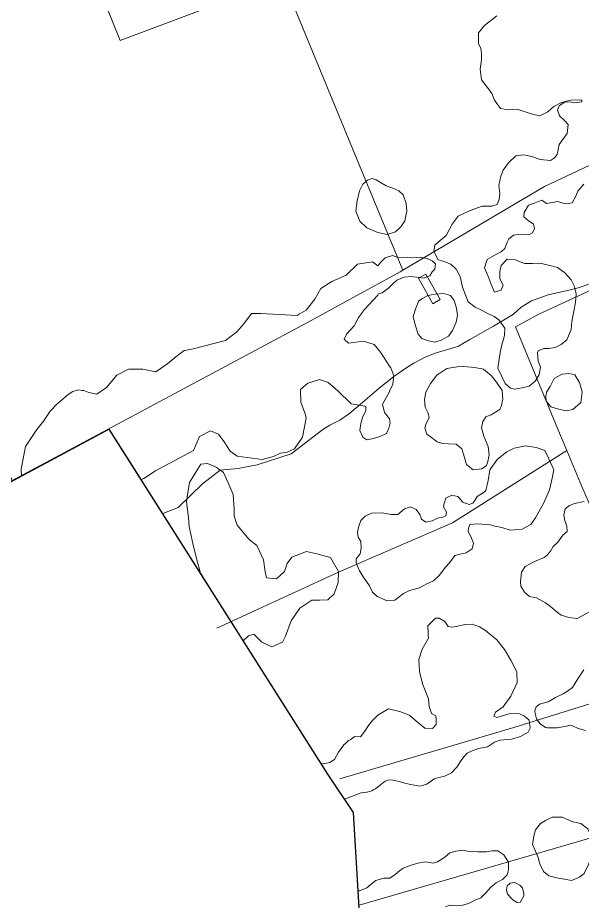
# Model space of a CAD drawing. Header units: metres. Extents: x 4652992 to 4879070, y 2074171 to 2309877.
# Drawn here: x 4653611.2 to 4653675.2, y 2306269.7 to 2306370.4 of the extents above; entities that cross this region are included whole.
import ezdxf

# ---------------------------------------------------------------- set-up
doc = ezdxf.new("R2010")
doc.units = ezdxf.units.M
doc.header["$MEASUREMENT"] = 0
doc.linetypes.add('DGN Style 3', pattern=[92.779933, 66.271381, -26.508552])
for name, color, linetype, lineweight in [('Level 20', 30, 'DGN Style 3', 0), ('Level 31', 38, 'Continuous', 0), ('Level 37', 3, 'Continuous', 0), ('Level 40', 1, 'Continuous', 0)]:
    doc.layers.add(name, color=color, linetype=linetype, lineweight=lineweight)
doc.layers.add('Limite', color=38, linetype='Continuous', lineweight=0, plot=False)

msp = doc.modelspace()

# ---------------------------------------------------------------- linework, layer by layer
at = {"layer": 'Level 20', "linetype": 'Continuous'}
msp.add_polyline3d([(4653627.631747, 2306314.130723, 1431.2839), (4653629.38696, 2306314.826071, 1431.2839), (4653632.132017, 2306317.504983, 1431.2839), (4653634.149225, 2306319.05908, 1431.2839), (4653636.199994, 2306319.257851, 1431.2839), (4653638.349738, 2306319.654727, 1431.2839), (4653642.186204, 2306320.9115, 1431.2839), (4653645.795082, 2306323.670243, 1431.2839), (4653646.569873, 2306324.177942, 1431.2839), (4653647.707522, 2306324.729072, 1431.2839), (4653648.809195, 2306325.48336, 1431.2839), (4653650.338473, 2306326.776955, 1431.2839), (4653652.198879, 2306328.365486, 1431.2339), (4653653.830972, 2306329.668919, 1431.0839), (4653655.305375, 2306330.699837, 1431.0839), (4653656.117972, 2306331.199908, 1431.0839), (4653657.397338, 2306331.889457, 1431.0339), (4653658.664368, 2306332.357257, 1430.9339), (4653660.335577, 2306332.84978, 1430.8839), (4653661.173829, 2306333.120487, 1430.8339), (4653662.469866, 2306333.885608, 1430.7839), (4653665.140475, 2306335.389364, 1430.7339), (4653667.422301, 2306336.748631, 1430.6339), (4653668.298313, 2306337.549615, 1430.6339), (4653669.462021, 2306338.286532, 1430.4839), (4653671.361512, 2306338.941122, 1430.3839), (4653673.540236, 2306339.421623, 1430.2839), (4653674.8996, 2306339.767115, 1430.1339), (4653676.169871, 2306340.248684, 1429.9839)], dxfattribs=at)
at = {"layer": 'Level 31', "elevation": 1431.683895, "flags": 128}
msp.add_lwpolyline([(4653659.116757, 2306338.413981), (4653658.28073, 2306337.937922), (4653656.635789, 2306340.826668), (4653657.469317, 2306341.307116), (4653659.116757, 2306338.413981)], dxfattribs=at)
at = {"layer": 'Level 37', "extrusion": (0.0928268546879313, -0.1626978380464579, 0.982299642952065), "elevation": 58163.037383, "flags": 128}
msp.add_lwpolyline([(5184975.05534, -297373.024851), (5184957.520922, -297369.128504), (5184937.496517, -297364.323798)], dxfattribs=at)
at = {"layer": 'Level 37'}
for points in [[(4653654.884395, 2306341.75573, 1432.7106), (4653649.965154, 2306353.628758, 1432.282741), (4653641.273707, 2306374.760241, 1432.930681), (4653635.209804, 2306389.503388, 1433.382741), (4653626.535399, 2306411.849191, 1433.382741), (4653651.457135, 2306417.773225, 1432.082741), (4653651.983498, 2306418.261044, 1431.756), (4653664.865922, 2306422.148545, 1430.956), (4653670.62666, 2306424.551042, 1430.656), (4653675.705062, 2306426.280847, 1429.906), (4653678.950946, 2306423.799453, 1430.055992), (4653684.002647, 2306413.419369, 1429.655991), (4653688.973554, 2306403.674634, 1430.683895), (4653690.605349, 2306400.156047, 1430.747417), (4653695.39569, 2306389.826792, 1430.933895), (4653701.654278, 2306377.410333, 1429.833895), (4653705.198365, 2306369.802108, 1428.983894)], [(4653641.273707, 2306374.760241, 1432.9307), (4653622.81197, 2306367.782686, 1434.1827), (4653606.210547, 2306408.843806, 1434.7827), (4653576.756039, 2306402.424037, 1436.8827), (4653592.085986, 2306365.107736, 1436.2827), (4653610.554654, 2306317.880301, 1434.5256)], [(4653547.183488, 2306396.624595, 1438.782741), (4653486.790149, 2306382.486238, 1442.57176), (4653492.38015, 2306377.526249, 1442.213834), (4653500.016645, 2306370.153845, 1442.213834), (4653510.215143, 2306361.886932, 1441.913834), (4653525.886375, 2306349.015164, 1440.913834), (4653533.959937, 2306342.505654, 1440.713834), (4653554.079731, 2306325.75326, 1438.813835), (4653560.518285, 2306320.600667, 1438.513835), (4653573.12395, 2306311.834708, 1437.313835), (4653586.788702, 2306302.833536, 1436.713834), (4653588.437921, 2306304.093046, 1436.68274), (4653601.58941, 2306313.045233, 1436.213835), (4653610.554654, 2306317.880301, 1434.525619), (4653644.065512, 2306335.815634, 1433.083895), (4653654.566418, 2306341.567845, 1432.733894), (4653654.884395, 2306341.75573, 1432.710612), (4653670.955193, 2306351.251609, 1431.533894), (4653684.375531, 2306357.569215, 1430.233894)], [(4653693.441171, 2306347.368037, 1429.798034), (4653690.339554, 2306346.153156, 1430.183895), (4653684.715469, 2306343.403597, 1430.183895), (4653670.292359, 2306336.761323, 1430.883895), (4653667.629604, 2306335.32394, 1431.133895), (4653672.638016, 2306323.255938, 1431.133895), (4653673.461586, 2306321.303805, 1431.133895), (4653675.189666, 2306317.207685, 1431.133895), (4653676.311465, 2306314.616284, 1431.095156), (4653683.877119, 2306297.139307, 1430.833895), (4653698.03832, 2306300.8109, 1429.833895), (4653710.140104, 2306304.664082, 1428.933895), (4653719.459291, 2306308.290546, 1428.283894), (4653727.566717, 2306312.143578, 1427.833895), (4653728.098788, 2306312.360901, 1427.833895), (4653731.592698, 2306313.787978, 1427.833895), (4653728.253224, 2306321.136445, 1427.833895)], [(4653673.461586, 2306321.303805, 1431.1339), (4653660.494953, 2306313.07499, 1431.6839), (4653647.577834, 2306307.48579, 1432.5553), (4653633.750001, 2306301.135314, 1432.494531)], [(4653721.458233, 2306290.479546, 1429.333895), (4653720.4707, 2306290.157533, 1429.333895), (4653711.638855, 2306287.941533, 1429.383895), (4653697.845339, 2306283.771875, 1429.533894), (4653689.768239, 2306281.344127, 1429.765356), (4653687.376547, 2306280.625252, 1429.833895), (4653667.123964, 2306274.709672, 1431.033894), (4653649.912351, 2306269.735526, 1431.831107)]]:
    msp.add_polyline3d(points, dxfattribs=at)
at = {"layer": 'Level 40', "color": 3, "flags": 128}
for points, elevation in [([(4653650.855451, 2306351.941369), (4653651.371713, 2306352.149886), (4653651.846805, 2306351.97488), (4653652.335995, 2306351.67943), (4653652.968364, 2306351.315658), (4653653.737732, 2306351.041591), (4653654.423713, 2306350.745284), (4653654.919206, 2306350.291735), (4653655.228731, 2306349.327217), (4653655.327435, 2306348.483918), (4653655.090726, 2306347.355965), (4653654.630727, 2306346.665441), (4653654.035403, 2306346.080847), (4653653.071933, 2306345.806425), (4653652.01436, 2306346.021674), (4653650.785511, 2306346.546232), (4653649.997582, 2306347.294668), (4653649.53106, 2306348.448062), (4653649.700335, 2306349.628775), (4653649.937219, 2306350.756435), (4653650.329577, 2306351.499662), (4653650.855451, 2306351.941369)], 1434.983894), ([(4653656.049537, 2306336.495823), (4653656.348259, 2306337.428161), (4653656.699152, 2306338.281319), (4653657.097854, 2306338.542548), (4653657.715113, 2306338.861989), (4653658.542599, 2306339.035881), (4653659.488267, 2306339.117219), (4653660.259278, 2306338.857454), (4653660.697587, 2306338.322993), (4653660.961236, 2306337.447358), (4653661.066834, 2306336.638109), (4653660.901623, 2306335.84973), (4653660.497142, 2306334.904532), (4653660.055628, 2306334.275131), (4653659.231964, 2306333.792105), (4653658.503268, 2306333.59804), (4653657.777477, 2306333.745965), (4653657.039389, 2306333.999165), (4653656.594246, 2306334.500954), (4653656.266242, 2306335.561148), (4653656.049537, 2306336.495823)], 1433.483894), ([(4653672.41564, 2306326.024032), (4653671.645398, 2306326.258815), (4653671.110576, 2306326.872934), (4653671.069994, 2306327.425088), (4653671.124537, 2306327.685897), (4653671.171287, 2306327.909444), (4653671.581234, 2306328.563922), (4653672.037908, 2306329.4419), (4653672.926433, 2306329.959921), (4653673.684078, 2306330.03853), (4653674.387227, 2306329.856365), (4653674.912822, 2306329.011215), (4653675.196843, 2306327.943323), (4653675.059925, 2306326.728063), (4653674.154172, 2306325.941459), (4653673.343395, 2306325.795977), (4653672.41564, 2306326.024032)], 1431.733894), ([(4653636.763699, 2306299.703959), (4653631.90668, 2306307.377135), (4653631.455871, 2306309.04464), (4653631.027617, 2306310.732111), (4653630.64583, 2306312.661277), (4653630.541433, 2306313.684327), (4653630.334556, 2306315.479313), (4653630.434848, 2306316.262176), (4653630.655925, 2306317.673495), (4653631.381191, 2306318.836858), (4653631.953965, 2306319.728865), (4653632.725962, 2306319.83025), (4653633.695275, 2306319.392081), (4653634.530694, 2306318.779248), (4653635.061158, 2306317.62371), (4653635.612131, 2306316.313766), (4653635.740901, 2306314.634186), (4653635.737374, 2306313.832591), (4653636.092954, 2306312.811099), (4653637.43842, 2306311.196973), (4653638.312984, 2306310.526364), (4653639.050141, 2306308.879426), (4653639.243978, 2306307.538138), (4653639.41346, 2306306.853451), (4653640.544656, 2306306.734928), (4653641.456061, 2306307.561559), (4653641.729301, 2306308.46148), (4653642.274207, 2306309.208552), (4653643.950299, 2306309.837106), (4653645.247129, 2306309.536117), (4653646.679807, 2306309.158707), (4653647.580769, 2306307.580348), (4653647.542085, 2306306.334162), (4653647.088524, 2306305.017769), (4653646.359399, 2306304.356442), (4653645.45147, 2306304.33148), (4653644.543543, 2306304.306518), (4653643.168874, 2306303.419024), (4653642.185068, 2306301.954418), (4653641.551105, 2306300.221509), (4653641.218255, 2306299.53364), (4653640.014619, 2306299.014226), (4653638.860943, 2306299.538319), (4653637.984395, 2306300.460151), (4653637.348141, 2306300.282336), (4653636.763699, 2306299.703959)], 1436.5), ([(4653670.808902, 2306273.557026), (4653670.408741, 2306274.426786), (4653670.222771, 2306275.128182), (4653669.917288, 2306275.854058), (4653669.571987, 2306276.588059), (4653669.731316, 2306277.550048), (4653669.920521, 2306278.257196), (4653670.484842, 2306278.970255), (4653671.054153, 2306279.309324), (4653671.799402, 2306279.695185), (4653672.924823, 2306279.713031), (4653674.141697, 2306279.173432), (4653675.058102, 2306278.985512), (4653675.843509, 2306278.368593), (4653676.433219, 2306277.211535), (4653676.422016, 2306275.763119), (4653675.915986, 2306274.333152), (4653675.45298, 2306273.308807), (4653674.906779, 2306272.881917), (4653674.001891, 2306272.528631), (4653673.196553, 2306272.652446), (4653672.479241, 2306272.799657), (4653671.411618, 2306273.06022), (4653670.808902, 2306273.557026)], 1433.633895), ([(4653649.9326, 2306269.4125), (4653649.812069, 2306271.335686), (4653649.9535, 2306271.354665), (4653650.788859, 2306271.692014), (4653651.257628, 2306272.104645), (4653651.807854, 2306272.500541), (4653652.716155, 2306272.780501), (4653653.393433, 2306272.768655), (4653653.992896, 2306273.196844), (4653654.502371, 2306273.601097), (4653654.90484, 2306273.900101), (4653655.830167, 2306274.261377), (4653656.55852, 2306274.493482), (4653657.441324, 2306274.651485), (4653658.337582, 2306274.467518), (4653658.796011, 2306274.627834), (4653659.633164, 2306275.176832), (4653660.200351, 2306275.654024), (4653660.879487, 2306275.853843), (4653661.663856, 2306275.947273), (4653662.397245, 2306275.796776), (4653663.327638, 2306275.775453), (4653664.348052, 2306275.778062), (4653665.010253, 2306275.896581), (4653665.646979, 2306275.893131), (4653666.312535, 2306275.417355), (4653666.860935, 2306274.583961), (4653666.862568, 2306273.777907), (4653666.694399, 2306273.176295), (4653666.159417, 2306272.64995), (4653665.437639, 2306272.246761), (4653664.878873, 2306271.810102), (4653664.260612, 2306271.088745), (4653663.72558, 2306270.562354), (4653663.070017, 2306270.27279), (4653662.315944, 2306269.918617), (4653661.63663, 2306269.718767), (4653660.982831, 2306269.640937), (4653660.322306, 2306269.734168), (4653659.692272, 2306269.566627)], 1432.133895), ([(4653668.608961, 2306270.775712), (4653668.265529, 2306270.186457), (4653668.203885, 2306270.042022), (4653667.852914, 2306270.019829), (4653667.35353, 2306270.342289), (4653667.269252, 2306270.391011), (4653666.729662, 2306270.973044), (4653666.612724, 2306271.468278), (4653666.707099, 2306271.920114), (4653667.024092, 2306272.231999), (4653667.568732, 2306272.277263), (4653668.141042, 2306272.002717), (4653668.422801, 2306271.693566), (4653668.5989, 2306271.029109), (4653668.608961, 2306270.775712)], 1430.983894)]:
    msp.add_lwpolyline(points, dxfattribs=dict(at, elevation=elevation))
at = {"layer": 'Level 40', "color": 3}
for points in [[(4653675.396776, 2306351.508142, 1432.3339), (4653674.702764, 2306350.725856, 1432.3339), (4653674.494452, 2306350.152592, 1432.3339), (4653674.072425, 2306349.402884, 1432.3339), (4653673.468323, 2306349.261875, 1432.3339), (4653673.044365, 2306349.348091, 1432.3339), (4653672.468491, 2306349.553152, 1432.3339), (4653671.796209, 2306349.42104, 1432.5339), (4653671.164759, 2306349.292992, 1432.6839), (4653670.639489, 2306349.67072, 1432.8339), (4653669.888703, 2306349.391328, 1432.9839), (4653669.122998, 2306349.107781, 1432.9839), (4653668.641338, 2306348.283238, 1432.9839), (4653668.586637, 2306347.811123, 1432.9839), (4653669.066548, 2306347.362036, 1432.9839), (4653669.691169, 2306346.971364, 1432.9839), (4653669.805877, 2306346.464731, 1432.9839), (4653669.572973, 2306345.984862, 1432.9839), (4653669.317118, 2306345.817224, 1432.9839), (4653668.782467, 2306345.794189, 1432.9839), (4653668.214302, 2306345.821913, 1432.9839), (4653667.403724, 2306345.699472, 1433.0839), (4653666.901477, 2306345.31502, 1433.2839), (4653666.704555, 2306344.912626, 1433.4839), (4653666.427699, 2306344.222571, 1433.4839), (4653666.034503, 2306343.819613, 1433.4839), (4653665.498517, 2306343.577434, 1433.4839), (4653664.444933, 2306342.946002, 1433.5339), (4653664.115104, 2306342.003253, 1433.5339), (4653664.506316, 2306341.133202, 1433.5339), (4653664.846425, 2306340.229577, 1433.5339), (4653665.262369, 2306339.266521, 1433.5339), (4653666.009973, 2306339.465638, 1433.5339), (4653666.260405, 2306340.029502, 1433.5339), (4653665.884945, 2306340.764689, 1433.5339), (4653665.883283, 2306341.59938, 1433.5339), (4653666.024403, 2306342.273225, 1433.5339), (4653666.708512, 2306343.012144, 1433.5339), (4653667.538879, 2306342.974855, 1433.5339), (4653668.189432, 2306342.710718, 1433.5339), (4653668.721884, 2306342.514524, 1433.5339), (4653669.561141, 2306342.519341, 1433.5339), (4653670.423655, 2306342.53383, 1433.2839), (4653671.537342, 2306342.289226, 1432.9839), (4653672.418075, 2306342.066012, 1432.9839), (4653673.219485, 2306341.463348, 1432.9839), (4653673.976866, 2306340.649824, 1432.9839), (4653674.319453, 2306339.964647, 1432.9839), (4653674.524421, 2306339.043666, 1432.9839), (4653674.457543, 2306338.090035, 1432.9839), (4653674.245909, 2306337.077873, 1432.9839), (4653674.050175, 2306335.930473, 1432.9839), (4653673.949718, 2306335.027435, 1432.9839), (4653673.482059, 2306333.847294, 1432.9839), (4653672.841232, 2306333.318121, 1432.9839), (4653672.150932, 2306332.974953, 1432.9839), (4653671.419999, 2306332.859986, 1432.9839), (4653670.84267, 2306332.845675, 1432.9839), (4653670.2124, 2306332.578249, 1432.9839), (4653670.134725, 2306332.418138, 1432.9839), (4653670.237174, 2306331.429546, 1432.9839), (4653670.49499, 2306330.761141, 1432.9839), (4653670.318471, 2306329.917272, 1432.9839), (4653669.905329, 2306329.209582, 1432.9839), (4653669.204354, 2306328.604542, 1432.9839), (4653668.41332, 2306328.413838, 1432.9839), (4653667.57992, 2306328.231776, 1432.9839), (4653667.080257, 2306328.377655, 1432.9839), (4653666.481772, 2306328.895655, 1432.9839), (4653665.642012, 2306330.627792, 1432.8839), (4653665.904002, 2306332.403531, 1433.5839), (4653666.11015, 2306333.273982, 1433.8339), (4653666.276853, 2306333.910327, 1434.1839), (4653666.401728, 2306334.324036, 1434.5839), (4653666.432001, 2306335.172796, 1434.8839), (4653665.745908, 2306336.101567, 1434.8839), (4653665.237632, 2306336.500194, 1435.1339), (4653664.513135, 2306336.823016, 1435.1339), (4653663.721872, 2306337.247046, 1435.1339), (4653663.081853, 2306337.55264, 1435.1339), (4653662.283687, 2306338.153271, 1435.1339), (4653661.935773, 2306339.012592, 1435.1339), (4653661.644016, 2306339.803772, 1435.3839), (4653661.373412, 2306341.036979, 1435.7839), (4653660.932873, 2306341.870347, 1435.7839), (4653660.304381, 2306342.435726, 1435.7839), (4653659.454597, 2306342.783682, 1435.7839), (4653658.864643, 2306342.903778, 1435.7839), (4653658.366371, 2306343.879968, 1435.7839), (4653658.515913, 2306344.593029, 1435.7839), (4653659.111342, 2306345.127844, 1435.7839), (4653659.799825, 2306345.68744, 1435.7839), (4653660.460438, 2306346.952337, 1435.7839), (4653661.134936, 2306347.864516, 1435.7839), (4653662.499329, 2306348.505147, 1435.7839), (4653663.87949, 2306349.011404, 1435.7839), (4653664.951081, 2306349.019303, 1435.9339), (4653665.560246, 2306349.201379, 1435.9339), (4653665.809593, 2306349.762594, 1435.9339), (4653665.865853, 2306350.450463, 1435.9339), (4653665.746605, 2306351.348793, 1435.9339), (4653665.966148, 2306352.396677, 1435.9339), (4653666.2418, 2306353.083505, 1435.9339), (4653666.856207, 2306353.919916, 1435.9339), (4653667.692047, 2306354.699912, 1435.6339), (4653668.596441, 2306354.822106, 1435.6339), (4653669.48154, 2306354.642228, 1435.6339), (4653670.436877, 2306354.305554, 1435.3339), (4653671.614736, 2306354.185993, 1435.0339), (4653672.073567, 2306354.486591, 1435.0339), (4653672.372396, 2306354.863459, 1435.0339), (4653672.609581, 2306355.996705, 1435.0339), (4653673.490146, 2306357.261659, 1435.0339), (4653673.628611, 2306358.287343, 1434.6839), (4653673.205996, 2306358.714225, 1434.3839), (4653672.633435, 2306359.246345, 1434.1339), (4653672.418574, 2306359.903307, 1434.1339), (4653672.608628, 2306360.390393, 1434.1339), (4653673.221173, 2306360.791666, 1434.1339), (4653673.80561, 2306360.848206, 1434.1339), (4653674.354883, 2306360.736668, 1434.1339), (4653675.168193, 2306360.83435, 1434.1339), (4653675.156247, 2306360.982459, 1437.7089), (4653675.057374, 2306361.067458, 1441.2839), (4653673.889747, 2306361.016852, 1441.2839), (4653672.853974, 2306360.766899, 1441.2839), (4653672.005511, 2306360.306329, 1441.2839), (4653671.300397, 2306359.70158, 1441.2839), (4653670.396426, 2306359.252267, 1441.2839), (4653669.675088, 2306359.398752, 1441.2839), (4653668.865927, 2306359.678138, 1441.2839), (4653667.834881, 2306360.002576, 1441.2839), (4653666.778429, 2306359.929459, 1441.2839), (4653665.946265, 2306360.098452, 1441.2839), (4653665.276064, 2306361.039923, 1441.2839), (4653664.971084, 2306361.792122, 1441.2839), (4653664.476589, 2306362.467714, 1441.2839), (4653663.794971, 2306363.353795, 1441.2839), (4653663.638081, 2306364.535854, 1441.2839), (4653663.802393, 2306365.595109, 1441.2839), (4653663.774815, 2306366.290724, 1441.2839), (4653663.724106, 2306366.876001, 1441.2839), (4653663.440013, 2306367.45111, 1441.2839), (4653663.461089, 2306368.654161, 1441.2839), (4653664.115384, 2306369.481431, 1440.9339), (4653665.534229, 2306370.586873, 1440.6839)], [(4653625.184572, 2306317.996799, 1438.5), (4653621.559308, 2306323.724034, 1438.5), (4653611.617383, 2306318.392951, 1438.5), (4653611.58808, 2306319.186143, 1438.5), (4653612.082924, 2306321.759501, 1438.5), (4653613.339756, 2306323.666445, 1438.5), (4653614.118072, 2306324.62798, 1438.5), (4653614.852352, 2306325.746294, 1438.5), (4653615.603166, 2306326.564856, 1438.5), (4653616.299001, 2306327.097502, 1438.5), (4653616.653789, 2306327.399563, 1438.5), (4653616.923315, 2306327.643977, 1438.5), (4653617.43488, 2306327.989851, 1438.5), (4653618.061994, 2306328.165109, 1438.5), (4653618.491102, 2306328.082123, 1438.5), (4653618.68704, 2306328.106092, 1440), (4653619.230561, 2306327.85302, 1440), (4653620.158357, 2306327.673591, 1440), (4653621.264421, 2306328.421418, 1440), (4653622.422519, 2306329.824981, 1440), (4653623.742674, 2306330.531391, 1440), (4653625.36764, 2306330.513058, 1440), (4653626.866402, 2306330.223223, 1440), (4653628.227683, 2306331.143612, 1440), (4653629.119606, 2306331.932828, 1440), (4653630.069185, 2306332.636914, 1440), (4653630.140555, 2306332.623112, 1440), (4653631.065539, 2306332.814122, 1440), (4653634.7483, 2306333.764336, 1439.5), (4653636.052791, 2306334.770534, 1439.5), (4653636.81618, 2306335.659276, 1439.5), (4653637.705845, 2306336.819689, 1439.5), (4653638.746877, 2306336.840467, 1439.5), (4653642.879021, 2306336.602175, 1436), (4653643.113622, 2306336.746341, 1434.916498), (4653643.109499, 2306336.778509, 1433.833895), (4653643.365114, 2306336.900887, 1434.916947), (4653643.891863, 2306337.224583, 1436), (4653644.871401, 2306338.448509, 1436), (4653645.550066, 2306339.656209, 1436), (4653646.819538, 2306340.45213, 1436), (4653648.447856, 2306341.178664, 1436), (4653649.728213, 2306342.418762, 1436), (4653651.417392, 2306342.687229, 1436), (4653652.039357, 2306342.249487, 1434.541947), (4653652.399105, 2306342.703036, 1433.083895), (4653652.87322, 2306343.139639, 1433.083895), (4653653.691132, 2306343.391996, 1433.083895), (4653654.29938, 2306343.191996, 1433.083895), (4653655.905121, 2306343.154851, 1432.483894), (4653656.876833, 2306343.223856, 1432.483894), (4653657.611284, 2306343.07433, 1432.483894), (4653658.204921, 2306342.800986, 1432.483894), (4653658.555229, 2306342.462809, 1432.483894), (4653658.506014, 2306341.862851, 1432.483894), (4653658.208987, 2306341.542082, 1432.483894), (4653657.925677, 2306341.104134, 1432.483894), (4653657.216983, 2306340.829058, 1432.483894), (4653656.776278, 2306340.918806, 1432.483894), (4653655.806108, 2306341.040125, 1432.483894), (4653655.013182, 2306340.954661, 1432.733894), (4653654.179356, 2306340.629039, 1432.733894), (4653653.7374, 2306340.205795, 1432.983894), (4653653.291618, 2306339.734476, 1433.283894), (4653652.518882, 2306339.189087, 1433.533894), (4653652.102298, 2306339.078411, 1434.809187), (4653652.034185, 2306338.923197, 1436), (4653650.527596, 2306337.280476, 1436), (4653649.832287, 2306336.373505, 1436), (4653649.352293, 2306335.424893, 1436), (4653648.472438, 2306334.502722, 1436), (4653648.207854, 2306333.907408, 1436), (4653648.703949, 2306333.477459, 1436), (4653650.41416, 2306333.687709, 1436), (4653651.614372, 2306333.312094, 1436), (4653652.341977, 2306332.452197, 1436), (4653653.35994, 2306330.86048, 1435.241948), (4653653.497025, 2306330.663228, 1434.483894), (4653653.83115, 2306329.755472, 1434.283894), (4653653.717779, 2306328.813288, 1434.283894), (4653653.356157, 2306328.005981, 1435.141948), (4653653.351845, 2306327.95632, 1436), (4653652.56006, 2306326.547143, 1436), (4653652.782257, 2306325.59565, 1433.483894), (4653653.351759, 2306324.890904, 1433.483894), (4653653.420606, 2306324.414406, 1433.483894), (4653653.293766, 2306323.809651, 1433.483894), (4653653.005051, 2306323.237906, 1433.483894), (4653652.385953, 2306322.901759, 1433.483894), (4653651.532517, 2306322.655487, 1433.483894), (4653650.785397, 2306322.513659, 1433.483894), (4653650.342131, 2306322.814369, 1433.483894), (4653649.991951, 2306323.558555, 1433.483894), (4653650.120697, 2306324.373118, 1433.483894), (4653650.321895, 2306325.130808, 1433.483894), (4653650.668, 2306325.774817, 1433.483894), (4653650.68013, 2306326.234732, 1433.483894), (4653650.5739, 2306326.332424, 1434.764998), (4653648.990736, 2306326.567827, 1436), (4653647.488582, 2306328.048629, 1436), (4653646.406202, 2306329.001873, 1436), (4653645.428915, 2306329.339644, 1436), (4653644.084718, 2306328.930045, 1436), (4653643.27337, 2306328.194222, 1436), (4653643.298617, 2306326.775847, 1436), (4653643.840076, 2306325.332016, 1436), (4653643.91472, 2306324.945599, 1436), (4653643.501265, 2306322.793634, 1436), (4653642.579629, 2306321.483898, 1436), (4653641.76538, 2306321.120576, 1436), (4653640.992479, 2306320.972456, 1436), (4653640.178229, 2306320.609133, 1436), (4653638.919533, 2306320.257366, 1436), (4653636.066522, 2306320.634547, 1436.5), (4653635.288469, 2306321.231113, 1436.5), (4653634.593077, 2306322.25777, 1436.5), (4653633.941868, 2306323.127178, 1436.5), (4653633.050786, 2306323.52255, 1436.5), (4653631.809616, 2306322.870439, 1436.5), (4653631.40157, 2306321.908503, 1436.5), (4653631.13413, 2306321.291101, 1436.5), (4653626.830089, 2306318.981353, 1438.5), (4653625.479595, 2306318.130416, 1438.5), (4653625.184572, 2306317.996799, 1438.5)], [(4653657.599705, 2306323.15679, 1434.233894), (4653657.373354, 2306323.855163, 1434.033894), (4653657.521043, 2306324.350203, 1434.033894), (4653657.872426, 2306324.978714, 1434.033894), (4653657.725207, 2306325.533878, 1434.033894), (4653657.402638, 2306326.219072, 1433.783894), (4653657.316974, 2306327.068254, 1433.783894), (4653657.492958, 2306327.907785, 1433.783894), (4653658.0079, 2306328.896974, 1433.783894), (4653658.733508, 2306329.843142, 1433.783894), (4653659.854092, 2306330.577447, 1433.783894), (4653661.037702, 2306330.773758, 1433.783894), (4653661.79809, 2306330.83755, 1433.783894), (4653663.046652, 2306330.714305, 1433.783894), (4653664.016024, 2306330.516692, 1433.783894), (4653664.913345, 2306329.764818, 1433.783894), (4653665.506888, 2306329.03106, 1433.783894), (4653666.149639, 2306328.112134, 1433.783894), (4653666.200467, 2306327.094964, 1433.783894), (4653666.182892, 2306327.010996, 1433.783894), (4653666.051076, 2306326.38122, 1433.783894), (4653665.87009, 2306325.936564, 1433.783894), (4653664.873756, 2306325.331418, 1433.883895), (4653664.291014, 2306325.116676, 1434.233894), (4653663.957403, 2306324.572231, 1434.233894), (4653663.808057, 2306323.858915, 1434.233894), (4653664.053628, 2306322.933715, 1434.233894), (4653664.55021, 2306321.738422, 1434.233894), (4653664.66065, 2306320.796874, 1434.233894), (4653664.502512, 2306320.041376, 1434.233894), (4653664.363734, 2306319.588263, 1434.233894), (4653663.845738, 2306319.212546, 1434.233894), (4653662.857287, 2306319.107941, 1434.233894), (4653662.102538, 2306319.69969, 1434.233894), (4653661.872784, 2306320.490599, 1434.233894), (4653661.551821, 2306321.475114, 1434.233894), (4653660.91479, 2306321.998957, 1434.233894), (4653660.045939, 2306322.044997, 1434.233894), (4653659.354396, 2306322.098614, 1434.233894), (4653658.773491, 2306322.260924, 1434.233894), (4653657.976913, 2306322.861044, 1434.233894), (4653657.599705, 2306323.15679, 1434.233894)], [(4653649.558877, 2306309.006326, 1433.583895), (4653650.020944, 2306309.583457, 1433.983894), (4653650.155313, 2306310.224068, 1433.983894), (4653650.105664, 2306310.985766, 1433.983894), (4653649.788035, 2306311.468194, 1433.983894), (4653649.73657, 2306312.021448, 1433.983894), (4653649.879329, 2306312.701969, 1433.983894), (4653650.102397, 2306313.366045, 1433.983894), (4653650.581366, 2306313.852576, 1433.983894), (4653651.324639, 2306314.201609, 1433.983894), (4653652.539623, 2306314.203819, 1433.983894), (4653653.552045, 2306314.038711, 1433.983894), (4653654.308542, 2306314.051123, 1433.983894), (4653655.070418, 2306314.688573, 1433.983894), (4653655.739995, 2306314.885717, 1433.983894), (4653656.389248, 2306314.586121, 1433.983894), (4653656.778978, 2306314.047331, 1433.983894), (4653656.999665, 2306313.501307, 1433.983894), (4653657.47154, 2306313.15442, 1433.983894), (4653658.186373, 2306313.313161, 1433.683895), (4653658.809502, 2306313.607171, 1433.433895), (4653659.399576, 2306313.74104, 1433.183895), (4653659.746167, 2306313.86478, 1433.033894), (4653659.818437, 2306314.304717, 1432.833895), (4653659.48491, 2306314.916547, 1432.833895), (4653659.560511, 2306315.277498, 1432.833895), (4653659.726755, 2306315.870841, 1432.833895), (4653660.431242, 2306316.228783, 1432.833895), (4653661.115448, 2306316.089048, 1432.833895), (4653661.690515, 2306315.42794, 1432.833895), (4653662.389841, 2306315.159642, 1432.833895), (4653662.802484, 2306315.326295, 1432.833895), (4653663.030658, 2306315.614266, 1432.833895), (4653663.29622, 2306316.070446, 1432.833895), (4653664.087528, 2306316.548395, 1432.833895), (4653664.299062, 2306316.762651, 1433.033894), (4653664.535951, 2306317.894498, 1433.033894), (4653664.735356, 2306319.083072, 1433.033894), (4653665.617209, 2306320.318708, 1432.833895), (4653666.676752, 2306321.13524, 1432.833895), (4653667.505412, 2306321.556268, 1432.833895), (4653668.797716, 2306321.83351, 1432.833895), (4653669.973194, 2306321.633332, 1432.633895), (4653670.985771, 2306321.279129, 1432.633895), (4653671.433926, 2306320.351312, 1432.633895), (4653672.012445, 2306319.101591, 1432.633895), (4653671.815144, 2306318.157732, 1432.633895), (4653671.491518, 2306316.845897, 1432.633895), (4653670.852158, 2306315.36385, 1432.833895), (4653669.898973, 2306313.639503, 1432.833895), (4653669.399643, 2306312.904927, 1432.833895), (4653668.39897, 2306312.371161, 1432.833895), (4653667.041085, 2306312.25486, 1432.833895), (4653666.113528, 2306312.542775, 1432.833895), (4653665.308358, 2306312.707264, 1432.833895), (4653664.797257, 2306312.860886, 1432.833895), (4653663.336976, 2306312.962374, 1432.833895), (4653662.482519, 2306312.890896, 1432.833895), (4653662.2989, 2306312.48553, 1432.833895), (4653662.277105, 2306312.14551, 1432.833895), (4653662.649866, 2306311.331155, 1432.833895), (4653662.882601, 2306310.791444, 1432.833895), (4653662.7443, 2306310.13066, 1432.833895), (4653662.057406, 2306309.680407, 1432.833895), (4653661.356154, 2306309.542494, 1433.033894), (4653660.755739, 2306309.366609, 1433.333895), (4653660.166617, 2306308.55831, 1433.583895), (4653659.717051, 2306308.060251, 1433.583895), (4653658.979537, 2306307.129382, 1433.583895), (4653658.358413, 2306306.518852, 1433.583895), (4653657.597449, 2306306.182753, 1433.583895), (4653656.759553, 2306305.714871, 1433.583895), (4653655.61032, 2306305.409003, 1433.583895), (4653654.943951, 2306305.053557, 1433.583895), (4653653.952157, 2306304.322093, 1433.583895), (4653653.098713, 2306304.250786, 1433.583895), (4653651.965795, 2306304.7284, 1433.583895), (4653651.430094, 2306305.231356, 1433.583895), (4653651.085719, 2306305.941003, 1433.583895), (4653650.402628, 2306306.916537, 1433.583895), (4653649.96375, 2306307.645407, 1433.583895), (4653649.564453, 2306308.562771, 1433.583895), (4653649.558877, 2306309.006326, 1433.583895)], [(4653668.210404, 2306306.405314, 1433.183895), (4653668.343291, 2306307.489045, 1432.983894), (4653668.748663, 2306308.136507, 1432.983894), (4653669.314317, 2306308.4437, 1432.983894), (4653669.790575, 2306308.692289, 1432.983894), (4653670.891054, 2306309.159228, 1432.983894), (4653671.256329, 2306309.430493, 1432.983894), (4653671.615419, 2306309.85675, 1432.983894), (4653671.923623, 2306310.408686, 1432.983894), (4653672.464058, 2306310.890761, 1432.683895), (4653673.025996, 2306311.694992, 1432.283894), (4653673.515124, 2306312.111847, 1431.983894), (4653673.462299, 2306312.726095, 1431.633895), (4653673.244392, 2306313.348251, 1431.633895), (4653673.145429, 2306313.98459, 1431.633895), (4653673.292048, 2306314.686262, 1431.633895), (4653673.755354, 2306315.053708, 1431.633895), (4653674.343796, 2306315.280087, 1431.633895), (4653675.423066, 2306315.521212, 1431.433895)], [(4653676.194019, 2306303.08192, 1433.183895), (4653674.631203, 2306302.248213, 1433.183895), (4653673.690924, 2306302.363613, 1433.183895), (4653672.818479, 2306302.618911, 1433.183895), (4653672.42078, 2306302.930887, 1433.183895), (4653671.633129, 2306303.591666, 1433.183895), (4653671.065939, 2306304.015145, 1433.183895), (4653670.025661, 2306304.573774, 1433.183895), (4653669.248977, 2306304.732578, 1433.183895), (4653668.660323, 2306305.237268, 1433.183895), (4653668.258156, 2306305.895964, 1433.183895), (4653668.210404, 2306306.405314, 1433.183895)], [(4653648.247158, 2306281.739024, 1438.607834), (4653646.347233, 2306284.563778, 1437.143898), (4653645.546398, 2306285.828947, 1436.5), (4653645.845893, 2306285.748512, 1436.5), (4653646.57897, 2306285.907623, 1436.5), (4653647.098006, 2306286.258625, 1436.5), (4653647.555492, 2306287.072959, 1436.5), (4653648.167408, 2306287.907564, 1436.5), (4653648.388794, 2306288.108379, 1436.25), (4653648.390509, 2306288.117087, 1436), (4653648.423649, 2306288.139995, 1436.242016), (4653648.714302, 2306288.403641, 1436.5), (4653648.882555, 2306288.457212, 1436.131449), (4653649.428131, 2306288.834339, 1435.5), (4653650.079826, 2306288.802091, 1435.05), (4653650.564978, 2306289.470798, 1434.6), (4653650.990069, 2306290.088377, 1434.05), (4653651.380378, 2306290.636462, 1434.05), (4653652.028599, 2306291.288693, 1434.05), (4653652.146145, 2306291.332838, 1433.8839), (4653652.148094, 2306291.335299, 1433.8839), (4653653.260144, 2306291.979499, 1433.8839), (4653654.630541, 2306291.647474, 1433.8839), (4653655.674241, 2306291.228476, 1433.8839), (4653656.547278, 2306290.485321, 1433.8839), (4653657.381369, 2306289.801402, 1433.8839), (4653658.250743, 2306289.777196, 1433.8839), (4653658.649651, 2306290.208514, 1433.8839), (4653658.664264, 2306290.769848, 1433.8839), (4653658.598667, 2306291.193689, 1433.8839), (4653658.13635, 2306291.442289, 1433.8839), (4653657.846932, 2306292.271022, 1433.8839), (4653657.765095, 2306293.108477, 1433.8839), (4653657.098022, 2306294.835011, 1433.8839), (4653656.774027, 2306296.23467, 1433.8839), (4653656.696595, 2306297.583697, 1433.8839), (4653657.05606, 2306298.751974, 1433.4839), (4653657.78941, 2306300.007144, 1433.0339), (4653657.752515, 2306300.32271, 1433.0339), (4653657.744376, 2306300.529715, 1433.0339), (4653657.722129, 2306301.406924, 1433.0339), (4653658.121419, 2306301.838532, 1433.0339), (4653658.570071, 2306302.260032, 1433.0339), (4653658.985642, 2306302.277672, 1433.0339), (4653659.625316, 2306301.890163, 1433.0339), (4653660.010544, 2306301.335986, 1433.4339), (4653660.416891, 2306301.242074, 1434.1339), (4653660.937208, 2306301.339868, 1435.0839), (4653661.885538, 2306301.549119, 1435.4339), (4653662.713489, 2306301.584258, 1435.4339), (4653663.578283, 2306301.305094, 1435.4339), (4653664.254531, 2306300.859972, 1435.4339), (4653665.527187, 2306299.832604, 1435.4339), (4653666.405038, 2306298.713382, 1435.2339), (4653667.124697, 2306297.491749, 1435.2339), (4653667.795462, 2306296.189005, 1434.8339), (4653667.818483, 2306294.958123, 1434.4839), (4653667.107976, 2306293.414357, 1434.1339), (4653666.231449, 2306292.218472, 1433.3839), (4653665.382516, 2306291.615307, 1432.7339), (4653665.197409, 2306291.153725, 1432.2839), (4653665.515685, 2306291.0076, 1432.1339), (4653667.033876, 2306291.453856, 1431.8839), (4653668.114694, 2306291.438396, 1431.8839), (4653668.677805, 2306291.168648, 1431.8839), (4653669.199685, 2306290.701432, 1431.8839), (4653669.321405, 2306289.801363, 1431.8839), (4653669.08869, 2306289.356747, 1432.0839), (4653668.218941, 2306288.84431, 1432.2339), (4653667.175728, 2306288.558004, 1432.4339), (4653665.912403, 2306288.440827, 1432.4339), (4653665.268893, 2306288.196668, 1432.4339), (4653664.457473, 2306287.664616, 1432.4339), (4653663.452433, 2306287.494539, 1432.4339), (4653662.739812, 2306287.238814, 1433.35), (4653662.16034, 2306286.95421, 1433.35), (4653661.80904, 2306286.59375, 1433.35), (4653661.463987, 2306286.07474, 1433.35), (4653661.0039, 2306285.382703, 1433.35), (4653660.392611, 2306284.721631, 1433.35), (4653659.647543, 2306284.363209, 1433.35), (4653658.941918, 2306284.193305, 1433.35), (4653658.408742, 2306284.034106, 1433.35), (4653658.395365, 2306284.030112, 1433.35), (4653658.386832, 2306284.023816, 1433.35), (4653657.602951, 2306283.445464, 1433.35), (4653656.843758, 2306283.207904, 1433.35), (4653655.739904, 2306283.394928, 1433.35), (4653655.105364, 2306283.564363, 1433.35), (4653654.433058, 2306283.741541, 1433.35), (4653653.715094, 2306283.88876, 1433.35), (4653653.291545, 2306283.936289, 1433.35), (4653652.866307, 2306283.787566, 1433.35), (4653652.380002, 2306283.409753, 1434), (4653652.026834, 2306283.117155, 1435), (4653651.989089, 2306283.093968, 1435.769311), (4653651.771442, 2306282.896538, 1436.5), (4653651.493478, 2306282.789508, 1436.022863), (4653651.3427, 2306282.696883, 1435.7), (4653650.828315, 2306282.528904, 1436), (4653650.73061, 2306282.539871, 1436.25), (4653650.132234, 2306282.461304, 1436.5), (4653648.247158, 2306281.739024, 1438.607834)], [(4653675.588327, 2306289.541519, 1431.933895), (4653674.761357, 2306289.74861, 1431.933895), (4653674.109751, 2306290.070663, 1431.933895), (4653673.855783, 2306290.122676, 1431.933895), (4653673.418939, 2306290.023546, 1431.933895), (4653672.392588, 2306289.818838, 1431.933895), (4653671.258917, 2306289.824718, 1431.933895), (4653671.041253, 2306289.8693, 1431.933895), (4653670.448718, 2306290.292411, 1431.933895), (4653670.039088, 2306290.866627, 1431.933895), (4653669.862232, 2306291.468573, 1431.933895), (4653669.85013, 2306291.772762, 1431.933895), (4653669.977065, 2306292.199321, 1431.933895), (4653670.38662, 2306292.530287, 1431.933895), (4653671.347817, 2306292.786009, 1431.933895), (4653672.191948, 2306293.283979, 1432.233894), (4653673.047017, 2306293.673644, 1432.483894), (4653673.564903, 2306293.982041, 1432.483894), (4653674.105415, 2306294.398821, 1432.483894), (4653674.730349, 2306295.401046, 1432.483894), (4653675.399029, 2306296.431921, 1432.483894)]]:
    msp.add_polyline3d(points, dxfattribs=at)
at = {"layer": 'Limite', "color": 5, "linetype": 'Continuous', "lineweight": 30}
msp.add_polyline3d([(4653649.932598, 2306269.412487, 1430.231914), (4653649.253793, 2306280.242387, 1430.329655), (4653646.347233, 2306284.563778, 1430.476611), (4653621.559308, 2306323.724034, 1432.408783), (4653584.896415, 2306304.064568, 1435.315496)], dxfattribs=at)

doc.saveas('drawing.dxf')
